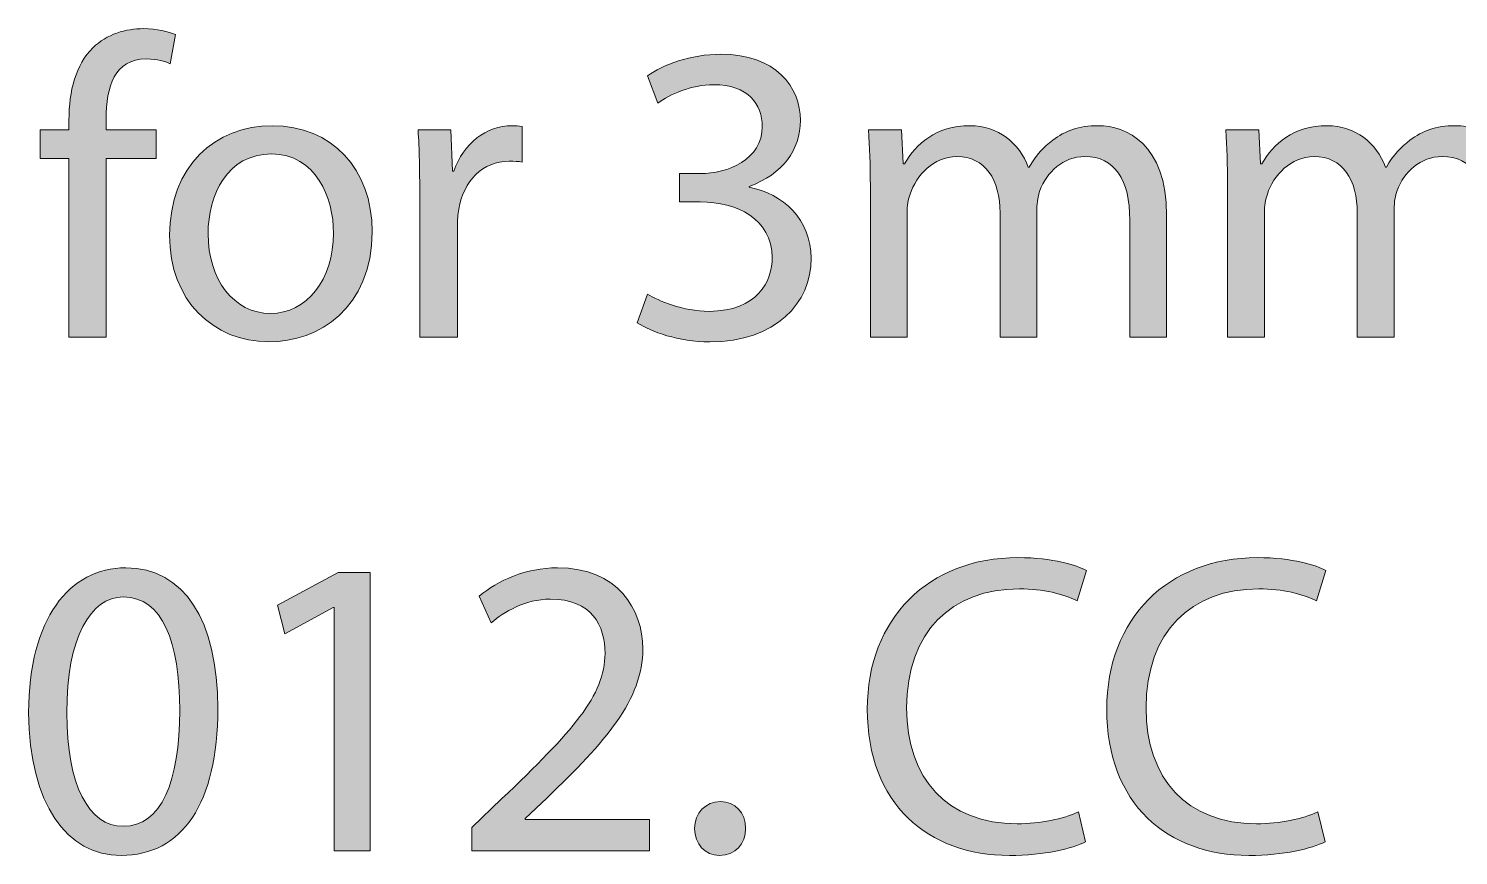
# Model space of a CAD drawing. Header units: inches. Extents: x 108 to 408, y -440 to -140.
# Drawn here: x 220.29 to 232.06, y -149.26 to -142.45 of the extents above; entities that cross this region are included whole.
import ezdxf

# ---------------------------------------------------------------- set-up
doc = ezdxf.new("R2010")
doc.units = ezdxf.units.IN
doc.header["$MEASUREMENT"] = 0
doc.layers.add('Layer 1', color=7, linetype='Continuous')

# ---------------------------------------------------------------- blocks, each defined once
blk = doc.blocks.new('block 15')
at = {"layer": 'Layer 1'}
h = blk.add_hatch(color=250, dxfattribs=at)
h.dxf.hatch_style = 2
edge = h.paths.add_edge_path()
edge.add_spline(control_points=[(220.619, -144.992), (220.619, -144.992), (220.619, -143.521), (220.619, -143.521), (220.619, -143.521), (220.383, -143.521), (220.383, -143.521), (220.383, -143.521), (220.383, -143.285), (220.383, -143.285), (220.383, -143.285), (220.619, -143.285), (220.619, -143.285), (220.619, -143.285), (220.619, -143.204), (220.619, -143.204), (220.619, -142.964), (220.675, -142.746), (220.816, -142.608), (220.932, -142.495), (221.087, -142.45), (221.232, -142.45), (221.345, -142.45), (221.437, -142.474), (221.497, -142.499), (221.497, -142.499), (221.454, -142.739), (221.454, -142.739), (221.409, -142.718), (221.349, -142.7), (221.257, -142.7), (220.992, -142.7), (220.926, -142.929), (220.926, -143.193), (220.926, -143.193), (220.926, -143.285), (220.926, -143.285), (220.926, -143.285), (221.338, -143.285), (221.338, -143.285), (221.338, -143.285), (221.338, -143.521), (221.338, -143.521), (221.338, -143.521), (220.926, -143.521), (220.926, -143.521), (220.926, -143.521), (220.926, -144.992), (220.926, -144.992), (220.926, -144.992), (220.619, -144.992), (220.619, -144.992)], knot_values=[0, 0, 0, 0, 1, 1, 1, 2, 2, 2, 3, 3, 3, 4, 4, 4, 5, 5, 5, 6, 6, 6, 7, 7, 7, 8, 8, 8, 9, 9, 9, 10, 10, 10, 11, 11, 11, 12, 12, 12, 13, 13, 13, 14, 14, 14, 15, 15, 15, 16, 16, 16, 17, 17, 17, 17], degree=3, periodic=1)
h = blk.add_hatch(color=250, dxfattribs=at)
h.dxf.hatch_style = 2
edge = h.paths.add_edge_path()
edge.add_spline(control_points=[(225.384, -144.639), (225.473, -144.692), (225.674, -144.78), (225.892, -144.78), (226.287, -144.78), (226.414, -144.53), (226.411, -144.336), (226.407, -144.015), (226.118, -143.878), (225.818, -143.878), (225.818, -143.878), (225.646, -143.878), (225.646, -143.878), (225.646, -143.878), (225.646, -143.645), (225.646, -143.645), (225.646, -143.645), (225.818, -143.645), (225.818, -143.645), (226.044, -143.645), (226.329, -143.529), (226.329, -143.257), (226.329, -143.074), (226.213, -142.912), (225.928, -142.912), (225.744, -142.912), (225.568, -142.993), (225.469, -143.063), (225.469, -143.063), (225.384, -142.838), (225.384, -142.838), (225.508, -142.749), (225.741, -142.661), (225.988, -142.661), (226.439, -142.661), (226.643, -142.929), (226.643, -143.208), (226.643, -143.447), (226.499, -143.649), (226.22, -143.751), (226.22, -143.751), (226.22, -143.758), (226.22, -143.758), (226.502, -143.81), (226.728, -144.022), (226.732, -144.343), (226.732, -144.71), (226.442, -145.031), (225.896, -145.031), (225.638, -145.031), (225.413, -144.949), (225.3, -144.875), (225.3, -144.875), (225.384, -144.639), (225.384, -144.639)], knot_values=[0, 0, 0, 0, 1, 1, 1, 2, 2, 2, 3, 3, 3, 4, 4, 4, 5, 5, 5, 6, 6, 6, 7, 7, 7, 8, 8, 8, 9, 9, 9, 10, 10, 10, 11, 11, 11, 12, 12, 12, 13, 13, 13, 14, 14, 14, 15, 15, 15, 16, 16, 16, 17, 17, 17, 18, 18, 18, 18], degree=3, periodic=1)
h = blk.add_hatch(color=250, dxfattribs=at)
h.dxf.hatch_style = 2
edge = h.paths.add_edge_path()
edge.add_spline(control_points=[(223.116, -144.124), (223.116, -144.755), (222.675, -145.031), (222.266, -145.031), (221.807, -145.031), (221.448, -144.692), (221.448, -144.153), (221.448, -143.585), (221.825, -143.25), (222.294, -143.25), (222.784, -143.25), (223.116, -143.606), (223.116, -144.124)], knot_values=[0, 0, 0, 0, 1, 1, 1, 2, 2, 2, 3, 3, 3, 4, 4, 4, 4], degree=3, periodic=1)
edge = h.paths.add_edge_path()
edge.add_spline(control_points=[(221.765, -144.142), (221.765, -144.516), (221.977, -144.798), (222.28, -144.798), (222.576, -144.798), (222.798, -144.519), (222.798, -144.135), (222.798, -143.846), (222.654, -143.483), (222.287, -143.483), (221.924, -143.483), (221.765, -143.821), (221.765, -144.142)], knot_values=[0, 0, 0, 0, 1, 1, 1, 2, 2, 2, 3, 3, 3, 4, 4, 4, 4], degree=3, periodic=1)
h = blk.add_hatch(color=250, dxfattribs=at)
h.dxf.hatch_style = 2
edge = h.paths.add_edge_path()
edge.add_spline(control_points=[(223.508, -143.818), (223.508, -143.617), (223.505, -143.444), (223.494, -143.285), (223.494, -143.285), (223.765, -143.285), (223.765, -143.285), (223.765, -143.285), (223.779, -143.624), (223.779, -143.624), (223.779, -143.624), (223.79, -143.624), (223.79, -143.624), (223.868, -143.395), (224.058, -143.25), (224.266, -143.25), (224.298, -143.25), (224.322, -143.253), (224.351, -143.257), (224.351, -143.257), (224.351, -143.55), (224.351, -143.55), (224.319, -143.543), (224.287, -143.543), (224.245, -143.543), (224.026, -143.543), (223.871, -143.705), (223.829, -143.938), (223.822, -143.98), (223.818, -144.033), (223.818, -144.082), (223.818, -144.082), (223.818, -144.992), (223.818, -144.992), (223.818, -144.992), (223.508, -144.992), (223.508, -144.992), (223.508, -144.992), (223.508, -143.818), (223.508, -143.818)], knot_values=[0, 0, 0, 0, 1, 1, 1, 2, 2, 2, 3, 3, 3, 4, 4, 4, 5, 5, 5, 6, 6, 6, 7, 7, 7, 8, 8, 8, 9, 9, 9, 10, 10, 10, 11, 11, 11, 12, 12, 12, 13, 13, 13, 13], degree=3, periodic=1)
h = blk.add_hatch(color=250, dxfattribs=at)
h.dxf.hatch_style = 2
edge = h.paths.add_edge_path()
edge.add_spline(control_points=[(227.219, -143.747), (227.219, -143.567), (227.212, -143.426), (227.205, -143.285), (227.205, -143.285), (227.476, -143.285), (227.476, -143.285), (227.476, -143.285), (227.49, -143.564), (227.49, -143.564), (227.49, -143.564), (227.501, -143.564), (227.501, -143.564), (227.596, -143.402), (227.755, -143.25), (228.041, -143.25), (228.27, -143.25), (228.446, -143.391), (228.52, -143.592), (228.52, -143.592), (228.527, -143.592), (228.527, -143.592), (228.58, -143.493), (228.65, -143.423), (228.721, -143.37), (228.823, -143.292), (228.933, -143.25), (229.095, -143.25), (229.324, -143.25), (229.659, -143.398), (229.659, -143.99), (229.659, -143.99), (229.659, -144.992), (229.659, -144.992), (229.659, -144.992), (229.356, -144.992), (229.356, -144.992), (229.356, -144.992), (229.356, -144.029), (229.356, -144.029), (229.356, -143.698), (229.232, -143.504), (228.986, -143.504), (228.806, -143.504), (228.672, -143.634), (228.615, -143.783), (228.601, -143.828), (228.591, -143.881), (228.591, -143.938), (228.591, -143.938), (228.591, -144.992), (228.591, -144.992), (228.591, -144.992), (228.287, -144.992), (228.287, -144.992), (228.287, -144.992), (228.287, -143.969), (228.287, -143.969), (228.287, -143.698), (228.167, -143.504), (227.931, -143.504), (227.741, -143.504), (227.596, -143.659), (227.547, -143.814), (227.529, -143.857), (227.522, -143.913), (227.522, -143.966), (227.522, -143.966), (227.522, -144.992), (227.522, -144.992), (227.522, -144.992), (227.219, -144.992), (227.219, -144.992), (227.219, -144.992), (227.219, -143.747), (227.219, -143.747)], knot_values=[0, 0, 0, 0, 1, 1, 1, 2, 2, 2, 3, 3, 3, 4, 4, 4, 5, 5, 5, 6, 6, 6, 7, 7, 7, 8, 8, 8, 9, 9, 9, 10, 10, 10, 11, 11, 11, 12, 12, 12, 13, 13, 13, 14, 14, 14, 15, 15, 15, 16, 16, 16, 17, 17, 17, 18, 18, 18, 19, 19, 19, 20, 20, 20, 21, 21, 21, 22, 22, 22, 23, 23, 23, 24, 24, 24, 25, 25, 25, 25], degree=3, periodic=1)
h = blk.add_hatch(color=250, dxfattribs=at)
h.dxf.hatch_style = 2
edge = h.paths.add_edge_path()
edge.add_spline(control_points=[(230.161, -143.747), (230.161, -143.567), (230.154, -143.426), (230.147, -143.285), (230.147, -143.285), (230.418, -143.285), (230.418, -143.285), (230.418, -143.285), (230.433, -143.564), (230.433, -143.564), (230.433, -143.564), (230.443, -143.564), (230.443, -143.564), (230.538, -143.402), (230.697, -143.25), (230.983, -143.25), (231.212, -143.25), (231.388, -143.391), (231.462, -143.592), (231.462, -143.592), (231.469, -143.592), (231.469, -143.592), (231.522, -143.493), (231.593, -143.423), (231.663, -143.37), (231.766, -143.292), (231.875, -143.25), (232.037, -143.25), (232.266, -143.25), (232.601, -143.398), (232.601, -143.99), (232.601, -143.99), (232.601, -144.992), (232.601, -144.992), (232.601, -144.992), (232.298, -144.992), (232.298, -144.992), (232.298, -144.992), (232.298, -144.029), (232.298, -144.029), (232.298, -143.698), (232.174, -143.504), (231.928, -143.504), (231.748, -143.504), (231.614, -143.634), (231.557, -143.783), (231.543, -143.828), (231.533, -143.881), (231.533, -143.938), (231.533, -143.938), (231.533, -144.992), (231.533, -144.992), (231.533, -144.992), (231.229, -144.992), (231.229, -144.992), (231.229, -144.992), (231.229, -143.969), (231.229, -143.969), (231.229, -143.698), (231.11, -143.504), (230.873, -143.504), (230.683, -143.504), (230.538, -143.659), (230.489, -143.814), (230.472, -143.857), (230.464, -143.913), (230.464, -143.966), (230.464, -143.966), (230.464, -144.992), (230.464, -144.992), (230.464, -144.992), (230.161, -144.992), (230.161, -144.992), (230.161, -144.992), (230.161, -143.747), (230.161, -143.747)], knot_values=[0, 0, 0, 0, 1, 1, 1, 2, 2, 2, 3, 3, 3, 4, 4, 4, 5, 5, 5, 6, 6, 6, 7, 7, 7, 8, 8, 8, 9, 9, 9, 10, 10, 10, 11, 11, 11, 12, 12, 12, 13, 13, 13, 14, 14, 14, 15, 15, 15, 16, 16, 16, 17, 17, 17, 18, 18, 18, 19, 19, 19, 20, 20, 20, 21, 21, 21, 22, 22, 22, 23, 23, 23, 24, 24, 24, 25, 25, 25, 25], degree=3, periodic=1)
h = blk.add_hatch(color=250, dxfattribs=at)
h.dxf.hatch_style = 2
edge = h.paths.add_edge_path()
edge.add_spline(control_points=[(228.992, -149.151), (228.883, -149.208), (228.654, -149.264), (228.365, -149.264), (227.695, -149.264), (227.194, -148.841), (227.194, -148.058), (227.194, -147.311), (227.698, -146.81), (228.435, -146.81), (228.728, -146.81), (228.918, -146.873), (228.999, -146.916), (228.999, -146.916), (228.922, -147.166), (228.922, -147.166), (228.809, -147.109), (228.643, -147.067), (228.446, -147.067), (227.889, -147.067), (227.518, -147.423), (227.518, -148.048), (227.518, -148.633), (227.853, -149.003), (228.428, -149.003), (228.618, -149.003), (228.809, -148.964), (228.932, -148.904), (228.932, -148.904), (228.992, -149.151), (228.992, -149.151)], knot_values=[0, 0, 0, 0, 1, 1, 1, 2, 2, 2, 3, 3, 3, 4, 4, 4, 5, 5, 5, 6, 6, 6, 7, 7, 7, 8, 8, 8, 9, 9, 9, 10, 10, 10, 10], degree=3, periodic=1)
h = blk.add_hatch(color=250, dxfattribs=at)
h.dxf.hatch_style = 2
edge = h.paths.add_edge_path()
edge.add_spline(control_points=[(230.964, -149.151), (230.855, -149.208), (230.626, -149.264), (230.336, -149.264), (229.667, -149.264), (229.166, -148.841), (229.166, -148.058), (229.166, -147.311), (229.67, -146.81), (230.407, -146.81), (230.7, -146.81), (230.89, -146.873), (230.971, -146.916), (230.971, -146.916), (230.894, -147.166), (230.894, -147.166), (230.781, -147.109), (230.615, -147.067), (230.418, -147.067), (229.861, -147.067), (229.49, -147.423), (229.49, -148.048), (229.49, -148.633), (229.825, -149.003), (230.4, -149.003), (230.59, -149.003), (230.781, -148.964), (230.904, -148.904), (230.904, -148.904), (230.964, -149.151), (230.964, -149.151)], knot_values=[0, 0, 0, 0, 1, 1, 1, 2, 2, 2, 3, 3, 3, 4, 4, 4, 5, 5, 5, 6, 6, 6, 7, 7, 7, 8, 8, 8, 9, 9, 9, 10, 10, 10, 10], degree=3, periodic=1)
h = blk.add_hatch(color=250, dxfattribs=at)
h.dxf.hatch_style = 2
edge = h.paths.add_edge_path()
edge.add_spline(control_points=[(221.845, -148.054), (221.845, -148.834), (221.553, -149.264), (221.048, -149.264), (220.601, -149.264), (220.294, -148.844), (220.287, -148.086), (220.287, -147.314), (220.622, -146.894), (221.087, -146.894), (221.567, -146.894), (221.845, -147.325), (221.845, -148.054)], knot_values=[0, 0, 0, 0, 1, 1, 1, 2, 2, 2, 3, 3, 3, 4, 4, 4, 4], degree=3, periodic=1)
edge = h.paths.add_edge_path()
edge.add_spline(control_points=[(220.601, -148.09), (220.601, -148.686), (220.784, -149.024), (221.066, -149.024), (221.38, -149.024), (221.531, -148.654), (221.531, -148.069), (221.531, -147.505), (221.391, -147.134), (221.066, -147.134), (220.798, -147.134), (220.601, -147.466), (220.601, -148.09)], knot_values=[0, 0, 0, 0, 1, 1, 1, 2, 2, 2, 3, 3, 3, 4, 4, 4, 4], degree=3, periodic=1)
h = blk.add_hatch(color=250, dxfattribs=at)
h.dxf.hatch_style = 2
h.paths.add_polyline_path([(222.802, -147.222), (222.795, -147.222), (222.396, -147.437), (222.336, -147.201), (222.837, -146.933), (223.101, -146.933), (223.101, -149.225), (222.802, -149.225)])
h = blk.add_hatch(color=250, dxfattribs=at)
h.dxf.hatch_style = 2
edge = h.paths.add_edge_path()
edge.add_spline(control_points=[(223.938, -149.225), (223.938, -149.225), (223.938, -149.035), (223.938, -149.035), (223.938, -149.035), (224.181, -148.799), (224.181, -148.799), (224.767, -148.242), (225.034, -147.945), (225.034, -147.6), (225.034, -147.367), (224.925, -147.152), (224.583, -147.152), (224.375, -147.152), (224.202, -147.258), (224.097, -147.346), (224.097, -147.346), (223.998, -147.127), (223.998, -147.127), (224.153, -146.997), (224.382, -146.894), (224.643, -146.894), (225.137, -146.894), (225.345, -147.233), (225.345, -147.561), (225.345, -147.984), (225.038, -148.326), (224.555, -148.791), (224.555, -148.791), (224.375, -148.961), (224.375, -148.961), (224.375, -148.961), (224.375, -148.968), (224.375, -148.968), (224.375, -148.968), (225.401, -148.968), (225.401, -148.968), (225.401, -148.968), (225.401, -149.225), (225.401, -149.225), (225.401, -149.225), (223.938, -149.225), (223.938, -149.225)], knot_values=[0, 0, 0, 0, 1, 1, 1, 2, 2, 2, 3, 3, 3, 4, 4, 4, 5, 5, 5, 6, 6, 6, 7, 7, 7, 8, 8, 8, 9, 9, 9, 10, 10, 10, 11, 11, 11, 12, 12, 12, 13, 13, 13, 14, 14, 14, 14], degree=3, periodic=1)
h = blk.add_hatch(color=250, dxfattribs=at)
h.dxf.hatch_style = 2
edge = h.paths.add_edge_path()
edge.add_spline(control_points=[(225.772, -149.042), (225.772, -148.915), (225.861, -148.82), (225.984, -148.82), (226.107, -148.82), (226.192, -148.911), (226.192, -149.042), (226.192, -149.169), (226.107, -149.264), (225.977, -149.264), (225.857, -149.264), (225.772, -149.169), (225.772, -149.042)], knot_values=[0, 0, 0, 0, 1, 1, 1, 2, 2, 2, 3, 3, 3, 4, 4, 4, 4], degree=3, periodic=1)
at = {"layer": 'Layer 1', "lineweight": 0}
blk.add_lwpolyline([(222.802, -147.222), (222.795, -147.222), (222.396, -147.437), (222.336, -147.201), (222.837, -146.933), (223.101, -146.933), (223.101, -149.225), (222.802, -149.225), (222.802, -147.222)], dxfattribs=at)
for points, knots in [([(220.619, -144.992), (220.619, -144.992), (220.619, -143.521), (220.619, -143.521), (220.619, -143.521), (220.383, -143.521), (220.383, -143.521), (220.383, -143.521), (220.383, -143.285), (220.383, -143.285), (220.383, -143.285), (220.619, -143.285), (220.619, -143.285), (220.619, -143.285), (220.619, -143.204), (220.619, -143.204), (220.619, -142.964), (220.675, -142.746), (220.816, -142.608), (220.932, -142.495), (221.087, -142.45), (221.232, -142.45), (221.345, -142.45), (221.437, -142.474), (221.497, -142.499), (221.497, -142.499), (221.454, -142.739), (221.454, -142.739), (221.409, -142.718), (221.349, -142.7), (221.257, -142.7), (220.992, -142.7), (220.926, -142.929), (220.926, -143.193), (220.926, -143.193), (220.926, -143.285), (220.926, -143.285), (220.926, -143.285), (221.338, -143.285), (221.338, -143.285), (221.338, -143.285), (221.338, -143.521), (221.338, -143.521), (221.338, -143.521), (220.926, -143.521), (220.926, -143.521), (220.926, -143.521), (220.926, -144.992), (220.926, -144.992), (220.926, -144.992), (220.619, -144.992), (220.619, -144.992)], [0, 0, 0, 0, 1, 1, 1, 2, 2, 2, 3, 3, 3, 4, 4, 4, 5, 5, 5, 6, 6, 6, 7, 7, 7, 8, 8, 8, 9, 9, 9, 10, 10, 10, 11, 11, 11, 12, 12, 12, 13, 13, 13, 14, 14, 14, 15, 15, 15, 16, 16, 16, 17, 17, 17, 17]), ([(225.384, -144.639), (225.473, -144.692), (225.674, -144.78), (225.892, -144.78), (226.287, -144.78), (226.414, -144.53), (226.411, -144.336), (226.407, -144.015), (226.118, -143.878), (225.818, -143.878), (225.818, -143.878), (225.646, -143.878), (225.646, -143.878), (225.646, -143.878), (225.646, -143.645), (225.646, -143.645), (225.646, -143.645), (225.818, -143.645), (225.818, -143.645), (226.044, -143.645), (226.329, -143.529), (226.329, -143.257), (226.329, -143.074), (226.213, -142.912), (225.928, -142.912), (225.744, -142.912), (225.568, -142.993), (225.469, -143.063), (225.469, -143.063), (225.384, -142.838), (225.384, -142.838), (225.508, -142.749), (225.741, -142.661), (225.988, -142.661), (226.439, -142.661), (226.643, -142.929), (226.643, -143.208), (226.643, -143.447), (226.499, -143.649), (226.22, -143.751), (226.22, -143.751), (226.22, -143.758), (226.22, -143.758), (226.502, -143.81), (226.728, -144.022), (226.732, -144.343), (226.732, -144.71), (226.442, -145.031), (225.896, -145.031), (225.638, -145.031), (225.413, -144.949), (225.3, -144.875), (225.3, -144.875), (225.384, -144.639), (225.384, -144.639)], [0, 0, 0, 0, 1, 1, 1, 2, 2, 2, 3, 3, 3, 4, 4, 4, 5, 5, 5, 6, 6, 6, 7, 7, 7, 8, 8, 8, 9, 9, 9, 10, 10, 10, 11, 11, 11, 12, 12, 12, 13, 13, 13, 14, 14, 14, 15, 15, 15, 16, 16, 16, 17, 17, 17, 18, 18, 18, 18]), ([(223.116, -144.124), (223.116, -144.755), (222.675, -145.031), (222.266, -145.031), (221.807, -145.031), (221.448, -144.692), (221.448, -144.153), (221.448, -143.585), (221.825, -143.25), (222.294, -143.25), (222.784, -143.25), (223.116, -143.606), (223.116, -144.124)], [0, 0, 0, 0, 1, 1, 1, 2, 2, 2, 3, 3, 3, 4, 4, 4, 4]), ([(223.508, -143.818), (223.508, -143.617), (223.505, -143.444), (223.494, -143.285), (223.494, -143.285), (223.765, -143.285), (223.765, -143.285), (223.765, -143.285), (223.779, -143.624), (223.779, -143.624), (223.779, -143.624), (223.79, -143.624), (223.79, -143.624), (223.868, -143.395), (224.058, -143.25), (224.266, -143.25), (224.298, -143.25), (224.322, -143.253), (224.351, -143.257), (224.351, -143.257), (224.351, -143.55), (224.351, -143.55), (224.319, -143.543), (224.287, -143.543), (224.245, -143.543), (224.026, -143.543), (223.871, -143.705), (223.829, -143.938), (223.822, -143.98), (223.818, -144.033), (223.818, -144.082), (223.818, -144.082), (223.818, -144.992), (223.818, -144.992), (223.818, -144.992), (223.508, -144.992), (223.508, -144.992), (223.508, -144.992), (223.508, -143.818), (223.508, -143.818)], [0, 0, 0, 0, 1, 1, 1, 2, 2, 2, 3, 3, 3, 4, 4, 4, 5, 5, 5, 6, 6, 6, 7, 7, 7, 8, 8, 8, 9, 9, 9, 10, 10, 10, 11, 11, 11, 12, 12, 12, 13, 13, 13, 13]), ([(227.219, -143.747), (227.219, -143.567), (227.212, -143.426), (227.205, -143.285), (227.205, -143.285), (227.476, -143.285), (227.476, -143.285), (227.476, -143.285), (227.49, -143.564), (227.49, -143.564), (227.49, -143.564), (227.501, -143.564), (227.501, -143.564), (227.596, -143.402), (227.755, -143.25), (228.041, -143.25), (228.27, -143.25), (228.446, -143.391), (228.52, -143.592), (228.52, -143.592), (228.527, -143.592), (228.527, -143.592), (228.58, -143.493), (228.65, -143.423), (228.721, -143.37), (228.823, -143.292), (228.933, -143.25), (229.095, -143.25), (229.324, -143.25), (229.659, -143.398), (229.659, -143.99), (229.659, -143.99), (229.659, -144.992), (229.659, -144.992), (229.659, -144.992), (229.356, -144.992), (229.356, -144.992), (229.356, -144.992), (229.356, -144.029), (229.356, -144.029), (229.356, -143.698), (229.232, -143.504), (228.986, -143.504), (228.806, -143.504), (228.672, -143.634), (228.615, -143.783), (228.601, -143.828), (228.591, -143.881), (228.591, -143.938), (228.591, -143.938), (228.591, -144.992), (228.591, -144.992), (228.591, -144.992), (228.287, -144.992), (228.287, -144.992), (228.287, -144.992), (228.287, -143.969), (228.287, -143.969), (228.287, -143.698), (228.167, -143.504), (227.931, -143.504), (227.741, -143.504), (227.596, -143.659), (227.547, -143.814), (227.529, -143.857), (227.522, -143.913), (227.522, -143.966), (227.522, -143.966), (227.522, -144.992), (227.522, -144.992), (227.522, -144.992), (227.219, -144.992), (227.219, -144.992), (227.219, -144.992), (227.219, -143.747), (227.219, -143.747)], [0, 0, 0, 0, 1, 1, 1, 2, 2, 2, 3, 3, 3, 4, 4, 4, 5, 5, 5, 6, 6, 6, 7, 7, 7, 8, 8, 8, 9, 9, 9, 10, 10, 10, 11, 11, 11, 12, 12, 12, 13, 13, 13, 14, 14, 14, 15, 15, 15, 16, 16, 16, 17, 17, 17, 18, 18, 18, 19, 19, 19, 20, 20, 20, 21, 21, 21, 22, 22, 22, 23, 23, 23, 24, 24, 24, 25, 25, 25, 25]), ([(230.161, -143.747), (230.161, -143.567), (230.154, -143.426), (230.147, -143.285), (230.147, -143.285), (230.418, -143.285), (230.418, -143.285), (230.418, -143.285), (230.433, -143.564), (230.433, -143.564), (230.433, -143.564), (230.443, -143.564), (230.443, -143.564), (230.538, -143.402), (230.697, -143.25), (230.983, -143.25), (231.212, -143.25), (231.388, -143.391), (231.462, -143.592), (231.462, -143.592), (231.469, -143.592), (231.469, -143.592), (231.522, -143.493), (231.593, -143.423), (231.663, -143.37), (231.766, -143.292), (231.875, -143.25), (232.037, -143.25), (232.266, -143.25), (232.601, -143.398), (232.601, -143.99), (232.601, -143.99), (232.601, -144.992), (232.601, -144.992), (232.601, -144.992), (232.298, -144.992), (232.298, -144.992), (232.298, -144.992), (232.298, -144.029), (232.298, -144.029), (232.298, -143.698), (232.174, -143.504), (231.928, -143.504), (231.748, -143.504), (231.614, -143.634), (231.557, -143.783), (231.543, -143.828), (231.533, -143.881), (231.533, -143.938), (231.533, -143.938), (231.533, -144.992), (231.533, -144.992), (231.533, -144.992), (231.229, -144.992), (231.229, -144.992), (231.229, -144.992), (231.229, -143.969), (231.229, -143.969), (231.229, -143.698), (231.11, -143.504), (230.873, -143.504), (230.683, -143.504), (230.538, -143.659), (230.489, -143.814), (230.472, -143.857), (230.464, -143.913), (230.464, -143.966), (230.464, -143.966), (230.464, -144.992), (230.464, -144.992), (230.464, -144.992), (230.161, -144.992), (230.161, -144.992), (230.161, -144.992), (230.161, -143.747), (230.161, -143.747)], [0, 0, 0, 0, 1, 1, 1, 2, 2, 2, 3, 3, 3, 4, 4, 4, 5, 5, 5, 6, 6, 6, 7, 7, 7, 8, 8, 8, 9, 9, 9, 10, 10, 10, 11, 11, 11, 12, 12, 12, 13, 13, 13, 14, 14, 14, 15, 15, 15, 16, 16, 16, 17, 17, 17, 18, 18, 18, 19, 19, 19, 20, 20, 20, 21, 21, 21, 22, 22, 22, 23, 23, 23, 24, 24, 24, 25, 25, 25, 25]), ([(221.765, -144.142), (221.765, -144.516), (221.977, -144.798), (222.28, -144.798), (222.576, -144.798), (222.798, -144.519), (222.798, -144.135), (222.798, -143.846), (222.654, -143.483), (222.287, -143.483), (221.924, -143.483), (221.765, -143.821), (221.765, -144.142)], [0, 0, 0, 0, 1, 1, 1, 2, 2, 2, 3, 3, 3, 4, 4, 4, 4]), ([(228.992, -149.151), (228.883, -149.208), (228.654, -149.264), (228.365, -149.264), (227.695, -149.264), (227.194, -148.841), (227.194, -148.058), (227.194, -147.311), (227.698, -146.81), (228.435, -146.81), (228.728, -146.81), (228.918, -146.873), (228.999, -146.916), (228.999, -146.916), (228.922, -147.166), (228.922, -147.166), (228.809, -147.109), (228.643, -147.067), (228.446, -147.067), (227.889, -147.067), (227.518, -147.423), (227.518, -148.048), (227.518, -148.633), (227.853, -149.003), (228.428, -149.003), (228.618, -149.003), (228.809, -148.964), (228.932, -148.904), (228.932, -148.904), (228.992, -149.151), (228.992, -149.151)], [0, 0, 0, 0, 1, 1, 1, 2, 2, 2, 3, 3, 3, 4, 4, 4, 5, 5, 5, 6, 6, 6, 7, 7, 7, 8, 8, 8, 9, 9, 9, 10, 10, 10, 10]), ([(230.964, -149.151), (230.855, -149.208), (230.626, -149.264), (230.336, -149.264), (229.667, -149.264), (229.166, -148.841), (229.166, -148.058), (229.166, -147.311), (229.67, -146.81), (230.407, -146.81), (230.7, -146.81), (230.89, -146.873), (230.971, -146.916), (230.971, -146.916), (230.894, -147.166), (230.894, -147.166), (230.781, -147.109), (230.615, -147.067), (230.418, -147.067), (229.861, -147.067), (229.49, -147.423), (229.49, -148.048), (229.49, -148.633), (229.825, -149.003), (230.4, -149.003), (230.59, -149.003), (230.781, -148.964), (230.904, -148.904), (230.904, -148.904), (230.964, -149.151), (230.964, -149.151)], [0, 0, 0, 0, 1, 1, 1, 2, 2, 2, 3, 3, 3, 4, 4, 4, 5, 5, 5, 6, 6, 6, 7, 7, 7, 8, 8, 8, 9, 9, 9, 10, 10, 10, 10]), ([(221.845, -148.054), (221.845, -148.834), (221.553, -149.264), (221.048, -149.264), (220.601, -149.264), (220.294, -148.844), (220.287, -148.086), (220.287, -147.314), (220.622, -146.894), (221.087, -146.894), (221.567, -146.894), (221.845, -147.325), (221.845, -148.054)], [0, 0, 0, 0, 1, 1, 1, 2, 2, 2, 3, 3, 3, 4, 4, 4, 4]), ([(223.938, -149.225), (223.938, -149.225), (223.938, -149.035), (223.938, -149.035), (223.938, -149.035), (224.181, -148.799), (224.181, -148.799), (224.767, -148.242), (225.034, -147.945), (225.034, -147.6), (225.034, -147.367), (224.925, -147.152), (224.583, -147.152), (224.375, -147.152), (224.202, -147.258), (224.097, -147.346), (224.097, -147.346), (223.998, -147.127), (223.998, -147.127), (224.153, -146.997), (224.382, -146.894), (224.643, -146.894), (225.137, -146.894), (225.345, -147.233), (225.345, -147.561), (225.345, -147.984), (225.038, -148.326), (224.555, -148.791), (224.555, -148.791), (224.375, -148.961), (224.375, -148.961), (224.375, -148.961), (224.375, -148.968), (224.375, -148.968), (224.375, -148.968), (225.401, -148.968), (225.401, -148.968), (225.401, -148.968), (225.401, -149.225), (225.401, -149.225), (225.401, -149.225), (223.938, -149.225), (223.938, -149.225)], [0, 0, 0, 0, 1, 1, 1, 2, 2, 2, 3, 3, 3, 4, 4, 4, 5, 5, 5, 6, 6, 6, 7, 7, 7, 8, 8, 8, 9, 9, 9, 10, 10, 10, 11, 11, 11, 12, 12, 12, 13, 13, 13, 14, 14, 14, 14]), ([(220.601, -148.09), (220.601, -148.686), (220.784, -149.024), (221.066, -149.024), (221.38, -149.024), (221.531, -148.654), (221.531, -148.069), (221.531, -147.505), (221.391, -147.134), (221.066, -147.134), (220.798, -147.134), (220.601, -147.466), (220.601, -148.09)], [0, 0, 0, 0, 1, 1, 1, 2, 2, 2, 3, 3, 3, 4, 4, 4, 4]), ([(225.772, -149.042), (225.772, -148.915), (225.861, -148.82), (225.984, -148.82), (226.107, -148.82), (226.192, -148.911), (226.192, -149.042), (226.192, -149.169), (226.107, -149.264), (225.977, -149.264), (225.857, -149.264), (225.772, -149.169), (225.772, -149.042)], [0, 0, 0, 0, 1, 1, 1, 2, 2, 2, 3, 3, 3, 4, 4, 4, 4])]:
    blk.add_open_spline(points, degree=3, knots=knots, dxfattribs=at)

msp = doc.modelspace()

# ---------------------------------------------------------------- block references
at = {"layer": 'Layer 1'}
msp.add_blockref('block 15', (0, 0), dxfattribs=at)

doc.saveas('drawing.dxf')
